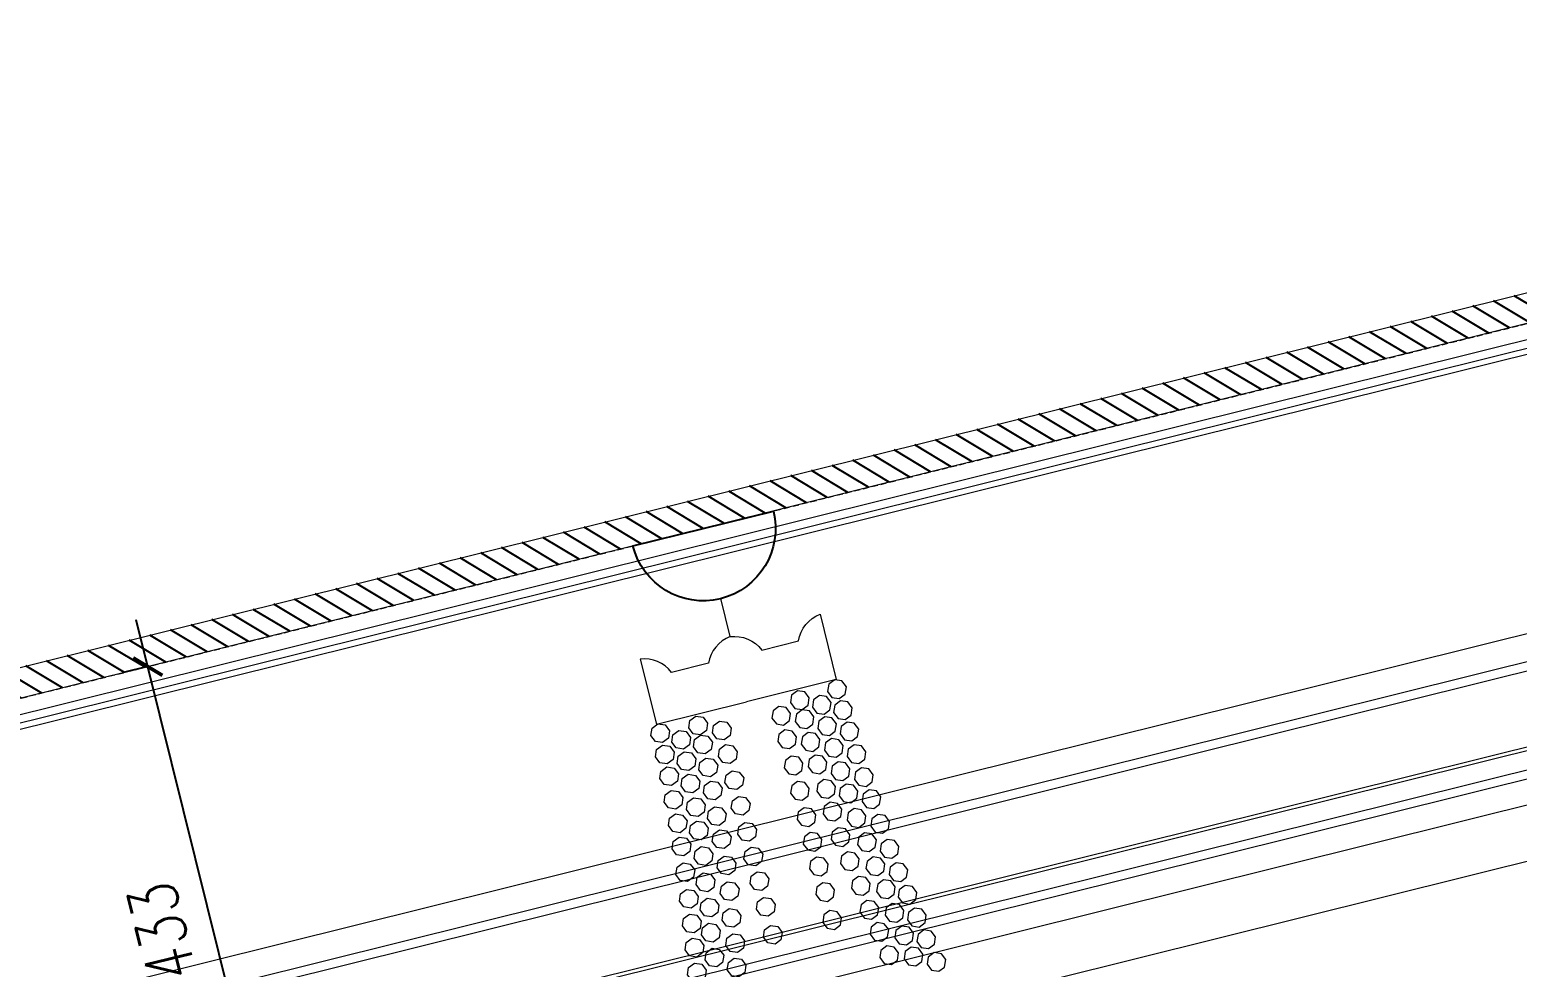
# Model space of a CAD drawing. Header units: inches. Extents: x 252212 to 296477, y 417293 to 492071.
# Drawn here: x 283205 to 284439, y 479067 to 479845 of the extents above; entities that cross this region are included whole.
import ezdxf

# ---------------------------------------------------------------- set-up
doc = ezdxf.new("R2010")
doc.units = ezdxf.units.IN
doc.header["$MEASUREMENT"] = 0
doc.linetypes.add('DASHED', pattern=[0.75, 0.5, -0.25])
doc.linetypes.add('HIDDEN', pattern=[0.375, 0.25, -0.125])
for name, color, linetype in [('8', 8, 'Continuous'), ('A-Hidden', 8, 'HIDDEN'), ('ELECTRICAL', 10, 'Continuous'), ('gypsum', 31, 'Continuous')]:
    doc.layers.add(name, color=color, linetype=linetype)
for name, color, linetype, lineweight in [('A-Dim-ID', 9, 'Continuous', 20), ('Glass', 4, 'Continuous', 0), ('GRC', 41, 'Continuous', 0)]:
    doc.layers.add(name, color=color, linetype=linetype, lineweight=lineweight)
doc.styles.add('ST9', font='romans.shx', dxfattribs={"width": 0.8})
doc.dimstyles.new('DIM-20', dxfattribs={"dimscale": 1000, "dimtxt": 0.044, "dimasz": 0.035, "dimexe": 0.022, "dimexo": 0.022, "dimgap": 0.022, "dimtad": 1, "dimdec": 0, "dimzin": 0, "dimdsep": 46, "dimtxsty": 'ST9', "dimblk1": 'ARCHTICK', "dimblk2": 'ARCHTICK', "dimsah": 1, "dimcen": 0.088, "dimdle": 0.04, "dimclrd": 256, "dimclre": 256, "dimclrt": 3, "dimadec": 0, "dimazin": 0, "dimtfac": 1, "dimtdec": 0, "dimtix": 1, "dimtofl": 0, "dimtmove": 1, "dimatfit": 3, "dimldrblk": 'CLOSED', "dimfxl": 1, "dimtolj": 1, "dimtzin": 0, "dimarcsym": 0})

# ---------------------------------------------------------------- blocks, each defined once
blk = doc.blocks.new('SECTION A AND B CEILING')
at = {"layer": '8'}
h = blk.add_hatch(dxfattribs=at)
h.set_pattern_fill('ANSI31', color=256, scale=100, style=0)
edge = h.paths.add_edge_path()
edge.add_line((113691.1, 11126.9), (116053.5, 11126.9))
edge.add_arc((116053.5, 10976.9), 150, 0, 90, ccw=False)
edge.add_line((116203.5, 10976.9), (116203.5, 10801.9))
edge.add_line((116203.5, 10801.9), (116115, 10801.9))
edge.add_line((116115, 10801.9), (116058.4, 10876.9))
edge.add_line((116058.4, 10876.9), (116019.3, 10876.9))
edge.add_line((116019.3, 10876.9), (116019.3, 10854.4))
edge.add_line((116019.3, 10854.4), (116028.3, 10854.4))
edge.add_line((116028.3, 10854.4), (116028.3, 10846.9))
edge.add_arc((116029.2, 10819), 28, 29.519, 91.8217, ccw=False)
edge.add_arc((116021.1, 10817.3), 35.9, 6.5273, 25.3967, ccw=False)
edge.add_arc((115725.5, 10783.3), 333.5, 4.7514, 6.5687, ccw=False)
edge.add_arc((116111, 10816.6), 53.5, 186.1636, 202.8448)
edge.add_arc((116078, 10803.7), 18.1, -154.2285, -83.169)
edge.add_line((116080.1, 10785.8), (116080.1, 10782.8))
edge.add_arc((116080.1, 10775), 7.8, 90, 308.4673)
edge.add_line((116085, 10768.9), (116085, 10759.9))
edge.add_arc((116085, 10738.9), 21, 0, 90, ccw=False)
edge.add_line((116106, 10738.9), (116155, 10738.9))
edge.add_line((116155, 10738.9), (116155, 10693.9))
edge.add_line((116155, 10693.9), (116275, 10693.9))
edge.add_line((116275, 10693.9), (116275, 10713.9))
edge.add_line((116275, 10713.9), (116295, 10713.9))
edge.add_line((116295, 10713.9), (116295, 10738.9))
edge.add_line((116295, 10738.9), (116228.5, 10738.9))
edge.add_line((116228.5, 10738.9), (116228.5, 10976.9))
edge.add_arc((116053.5, 10976.9), 175, 0, 90)
edge.add_line((116053.5, 11151.9), (113691.1, 11151.9))
edge.add_line((113691.1, 11151.9), (113166.5, 11151.9))
edge.add_arc((113166.5, 10976.9), 175, 90, 180)
edge.add_line((112991.5, 10976.9), (112991.5, 10738.9))
edge.add_line((112991.5, 10738.9), (112925, 10738.9))
edge.add_line((112925, 10738.9), (112925, 10713.9))
edge.add_line((112925, 10713.9), (112945, 10713.9))
edge.add_line((112945, 10713.9), (112945, 10693.9))
edge.add_line((112945, 10693.9), (113065, 10693.9))
edge.add_line((113065, 10693.9), (113065, 10738.9))
edge.add_line((113065, 10738.9), (113114, 10738.9))
edge.add_arc((113135, 10738.9), 21, 90, 180, ccw=False)
edge.add_line((113135, 10759.9), (113135, 10768.9))
edge.add_arc((113139.8, 10775), 7.8, -128.4673, 90)
edge.add_line((113139.8, 10782.8), (113139.8, 10785.8))
edge.add_arc((113142, 10803.7), 18.1, -96.831, -25.7715)
edge.add_arc((113109, 10816.6), 53.5, -22.8448, -6.1636)
edge.add_arc((113494.5, 10783.3), 333.5, 173.4313, 175.2486, ccw=False)
edge.add_arc((113198.9, 10817.3), 35.9, 154.6033, 173.4727, ccw=False)
edge.add_arc((113190.8, 10819), 28, 88.1783, 150.481, ccw=False)
edge.add_line((113191.7, 10846.9), (113191.7, 10854.4))
edge.add_line((113191.7, 10854.4), (113200.7, 10854.4))
edge.add_line((113200.7, 10854.4), (113200.7, 10876.9))
edge.add_line((113200.7, 10876.9), (113161.6, 10876.9))
edge.add_line((113161.6, 10876.9), (113105, 10801.9))
edge.add_line((113105, 10801.9), (113016.5, 10801.9))
edge.add_line((113016.5, 10801.9), (113016.5, 10976.9))
edge.add_arc((113166.5, 10976.9), 150, 90, 180, ccw=False)
edge.add_line((113166.5, 11126.9), (113691.1, 11126.9))
at = {"layer": 'gypsum', "lineweight": 0, "ltscale": 5}
for points in [[(116053.5, 11151.9), (113691.1, 11151.9), (113166.5, 11151.9, 0.414214), (112991.5, 10976.9)], [(113016.5, 10976.9, -0.414214), (113166.5, 11126.9), (113691.1, 11126.9), (116053.5, 11126.9, -0.414214)]]:
    blk.add_lwpolyline(points, format="xyb", dxfattribs=at)
blk = doc.blocks.new('crystal ch 21')
at = {"layer": 'Glass', "color": 193, "lineweight": 0}
blk.add_line((38666.9, 39996.8), (38666.9, 40029.3), dxfattribs=at)
for points in [[(38666.9, 39996.8, 0.268728), (38644.2, 39979.7), (38612.6, 39979.7, 0.268741), (38589.9, 39996.8), (38589.9, 39941), (38666.9, 39941)], [(38666.9, 39996.8, -0.268728), (38689.6, 39979.7), (38721.1, 39979.7, -0.268741), (38743.8, 39996.8), (38743.8, 39941), (38666.9, 39941)]]:
    blk.add_lwpolyline(points, format="xyb", dxfattribs=at)
for points in [[(38591.3, 39941), (38597, 39938.7), (38599.3, 39933), (38597, 39927.4), (38591.3, 39925), (38585.7, 39927.4), (38583.3, 39933), (38585.7, 39938.7)], [(38606.7, 39931.5), (38612.4, 39929.2), (38614.7, 39923.5), (38612.4, 39917.9), (38606.7, 39915.5), (38601.1, 39917.9), (38598.7, 39923.5), (38601.1, 39929.2)], [(38623.4, 39939.6), (38629.1, 39937.3), (38631.4, 39931.6), (38629.1, 39926), (38623.4, 39923.6), (38617.7, 39926), (38615.4, 39931.6), (38617.7, 39937.3)], [(38710.3, 39939.6), (38704.7, 39937.3), (38702.3, 39931.6), (38704.7, 39926), (38710.3, 39923.6), (38716, 39926), (38718.3, 39931.6), (38716, 39937.3)], [(38727, 39931.5), (38721.3, 39929.2), (38719, 39923.5), (38721.3, 39917.9), (38727, 39915.5), (38732.6, 39917.9), (38735, 39923.5), (38732.6, 39929.2)], [(38742.4, 39941), (38736.7, 39938.7), (38734.4, 39933), (38736.7, 39927.4), (38742.4, 39925), (38748, 39927.4), (38750.4, 39933), (38748, 39938.7)], [(38590.7, 39922.9), (38596.3, 39920.6), (38598.7, 39914.9), (38596.3, 39909.3), (38590.7, 39906.9), (38585, 39909.3), (38582.7, 39914.9), (38585, 39920.6)], [(38623.4, 39923.3), (38629.1, 39921), (38631.4, 39915.3), (38629.1, 39909.6), (38623.4, 39907.3), (38617.7, 39909.6), (38615.4, 39915.3), (38617.7, 39921)], [(38641.5, 39930.8), (38647.1, 39928.5), (38649.5, 39922.8), (38647.1, 39917.2), (38641.5, 39914.8), (38635.8, 39917.2), (38633.5, 39922.8), (38635.8, 39928.5)], [(38692.2, 39930.8), (38686.6, 39928.5), (38684.2, 39922.8), (38686.6, 39917.2), (38692.2, 39914.8), (38697.9, 39917.2), (38700.2, 39922.8), (38697.9, 39928.5)], [(38710.3, 39923.3), (38704.7, 39921), (38702.3, 39915.3), (38704.7, 39909.6), (38710.3, 39907.3), (38716, 39909.6), (38718.3, 39915.3), (38716, 39921)], [(38743, 39922.9), (38737.4, 39920.6), (38735, 39914.9), (38737.4, 39909.3), (38743, 39906.9), (38748.7, 39909.3), (38751, 39914.9), (38748.7, 39920.6)], [(38606.7, 39913.3), (38612.4, 39911), (38614.7, 39905.3), (38612.4, 39899.6), (38606.7, 39897.3), (38601.1, 39899.6), (38598.7, 39905.3), (38601.1, 39911)], [(38641.5, 39910.7), (38647.1, 39908.3), (38649.5, 39902.7), (38647.1, 39897), (38641.5, 39894.7), (38635.8, 39897), (38633.5, 39902.7), (38635.8, 39908.3)], [(38692.2, 39910.7), (38686.6, 39908.3), (38684.2, 39902.7), (38686.6, 39897), (38692.2, 39894.7), (38697.9, 39897), (38700.2, 39902.7), (38697.9, 39908.3)], [(38727, 39913.3), (38721.3, 39911), (38719, 39905.3), (38721.3, 39899.6), (38727, 39897.3), (38732.6, 39899.6), (38735, 39905.3), (38732.6, 39911)], [(38589.8, 39904.5), (38595.5, 39902.1), (38597.8, 39896.5), (38595.5, 39890.8), (38589.8, 39888.5), (38584.2, 39890.8), (38581.8, 39896.5), (38584.2, 39902.1)], [(38605.6, 39894.4), (38611.2, 39892), (38613.6, 39886.4), (38611.2, 39880.7), (38605.6, 39878.4), (38599.9, 39880.7), (38597.6, 39886.4), (38599.9, 39892)], [(38623.1, 39903.8), (38628.7, 39901.5), (38631.1, 39895.8), (38628.7, 39890.2), (38623.1, 39887.8), (38617.4, 39890.2), (38615.1, 39895.8), (38617.4, 39901.5)], [(38710.6, 39903.8), (38705, 39901.5), (38702.6, 39895.8), (38705, 39890.2), (38710.6, 39887.8), (38716.3, 39890.2), (38718.6, 39895.8), (38716.3, 39901.5)], [(38728.1, 39894.4), (38722.5, 39892), (38720.1, 39886.4), (38722.5, 39880.7), (38728.1, 39878.4), (38733.8, 39880.7), (38736.1, 39886.4), (38733.8, 39892)], [(38743.9, 39904.5), (38738.2, 39902.1), (38735.9, 39896.5), (38738.2, 39890.8), (38743.9, 39888.5), (38749.5, 39890.8), (38751.9, 39896.5), (38749.5, 39902.1)], [(38588.7, 39884.7), (38594.3, 39882.4), (38596.7, 39876.7), (38594.3, 39871.1), (38588.7, 39868.7), (38583, 39871.1), (38580.7, 39876.7), (38583, 39882.4)], [(38622.1, 39884.4), (38627.7, 39882), (38630.1, 39876.4), (38627.7, 39870.7), (38622.1, 39868.4), (38616.4, 39870.7), (38614.1, 39876.4), (38616.4, 39882)], [(38641.5, 39888.3), (38647.1, 39885.9), (38649.5, 39880.3), (38647.1, 39874.6), (38641.5, 39872.3), (38635.8, 39874.6), (38633.5, 39880.3), (38635.8, 39885.9)], [(38692.2, 39888.3), (38686.6, 39885.9), (38684.2, 39880.3), (38686.6, 39874.6), (38692.2, 39872.3), (38697.9, 39874.6), (38700.2, 39880.3), (38697.9, 39885.9)], [(38711.6, 39884.4), (38706, 39882), (38703.6, 39876.4), (38706, 39870.7), (38711.6, 39868.4), (38717.3, 39870.7), (38719.6, 39876.4), (38717.3, 39882)], [(38745, 39884.7), (38739.4, 39882.4), (38737, 39876.7), (38739.4, 39871.1), (38745, 39868.7), (38750.7, 39871.1), (38753, 39876.7), (38750.7, 39882.4)], [(38605, 39874.4), (38610.7, 39872.1), (38613, 39866.4), (38610.7, 39860.7), (38605, 39858.4), (38599.3, 39860.7), (38597, 39866.4), (38599.3, 39872.1)], [(38728.7, 39874.4), (38723.1, 39872.1), (38720.7, 39866.4), (38723.1, 39860.7), (38728.7, 39858.4), (38734.4, 39860.7), (38736.7, 39866.4), (38734.4, 39872.1)], [(38587.3, 39864.9), (38592.9, 39862.6), (38595.3, 39856.9), (38592.9, 39851.3), (38587.3, 39848.9), (38581.6, 39851.3), (38579.3, 39856.9), (38581.6, 39862.6)], [(38620.1, 39862.9), (38625.7, 39860.5), (38628.1, 39854.9), (38625.7, 39849.2), (38620.1, 39846.9), (38614.4, 39849.2), (38612.1, 39854.9), (38614.4, 39860.5)], [(38641.5, 39866.5), (38647.1, 39864.2), (38649.5, 39858.5), (38647.1, 39852.9), (38641.5, 39850.5), (38635.8, 39852.9), (38633.5, 39858.5), (38635.8, 39864.2)], [(38692.2, 39866.5), (38686.6, 39864.2), (38684.2, 39858.5), (38686.6, 39852.9), (38692.2, 39850.5), (38697.9, 39852.9), (38700.2, 39858.5), (38697.9, 39864.2)], [(38713.7, 39862.9), (38708, 39860.5), (38705.7, 39854.9), (38708, 39849.2), (38713.7, 39846.9), (38719.3, 39849.2), (38721.7, 39854.9), (38719.3, 39860.5)], [(38746.4, 39864.9), (38740.8, 39862.6), (38738.4, 39856.9), (38740.8, 39851.3), (38746.4, 39848.9), (38752.1, 39851.3), (38754.4, 39856.9), (38752.1, 39862.6)], [(38585.6, 39845.5), (38591.3, 39843.2), (38593.6, 39837.5), (38591.3, 39831.8), (38585.6, 39829.5), (38580, 39831.8), (38577.6, 39837.5), (38580, 39843.2)], [(38602.8, 39854.8), (38608.5, 39852.5), (38610.8, 39846.8), (38608.5, 39841.2), (38602.8, 39838.8), (38597.2, 39841.2), (38594.8, 39846.8), (38597.2, 39852.5)], [(38730.9, 39854.8), (38725.2, 39852.5), (38722.9, 39846.8), (38725.2, 39841.2), (38730.9, 39838.8), (38736.5, 39841.2), (38738.9, 39846.8), (38736.5, 39852.5)], [(38748.1, 39845.5), (38742.4, 39843.2), (38740.1, 39837.5), (38742.4, 39831.8), (38748.1, 39829.5), (38753.7, 39831.8), (38756.1, 39837.5), (38753.7, 39843.2)], [(38601.5, 39833.4), (38607.2, 39831.1), (38609.5, 39825.4), (38607.2, 39819.8), (38601.5, 39817.4), (38595.8, 39819.8), (38593.5, 39825.4), (38595.8, 39831.1)], [(38619.5, 39843.4), (38625.1, 39841), (38627.5, 39835.4), (38625.1, 39829.7), (38619.5, 39827.4), (38613.8, 39829.7), (38611.5, 39835.4), (38613.8, 39841)], [(38641.5, 39844.1), (38647.1, 39841.8), (38649.5, 39836.1), (38647.1, 39830.5), (38641.5, 39828.1), (38635.8, 39830.5), (38633.5, 39836.1), (38635.8, 39841.8)], [(38692.2, 39844.1), (38686.6, 39841.8), (38684.2, 39836.1), (38686.6, 39830.5), (38692.2, 39828.1), (38697.9, 39830.5), (38700.2, 39836.1), (38697.9, 39841.8)], [(38714.2, 39843.4), (38708.6, 39841), (38706.2, 39835.4), (38708.6, 39829.7), (38714.2, 39827.4), (38719.9, 39829.7), (38722.2, 39835.4), (38719.9, 39841)], [(38732.2, 39833.4), (38726.6, 39831.1), (38724.2, 39825.4), (38726.6, 39819.8), (38732.2, 39817.4), (38737.9, 39819.8), (38740.2, 39825.4), (38737.9, 39831.1)], [(38583.6, 39824), (38589.2, 39821.6), (38591.6, 39816), (38589.2, 39810.3), (38583.6, 39808), (38577.9, 39810.3), (38575.6, 39816), (38577.9, 39821.6)], [(38618, 39821.2), (38623.7, 39818.9), (38626, 39813.2), (38623.7, 39807.6), (38618, 39805.2), (38612.4, 39807.6), (38610, 39813.2), (38612.4, 39818.9)], [(38641.5, 39823), (38647.1, 39820.7), (38649.5, 39815), (38647.1, 39809.4), (38641.5, 39807), (38635.8, 39809.4), (38633.5, 39815), (38635.8, 39820.7)], [(38692.2, 39823), (38686.6, 39820.7), (38684.2, 39815), (38686.6, 39809.4), (38692.2, 39807), (38697.9, 39809.4), (38700.2, 39815), (38697.9, 39820.7)], [(38715.7, 39821.2), (38710, 39818.9), (38707.7, 39813.2), (38710, 39807.6), (38715.7, 39805.2), (38721.3, 39807.6), (38723.7, 39813.2), (38721.3, 39818.9)], [(38750.2, 39824), (38744.5, 39821.6), (38742.2, 39816), (38744.5, 39810.3), (38750.2, 39808), (38755.8, 39810.3), (38758.2, 39816), (38755.8, 39821.6)], [(38597.9, 39811.8), (38603.5, 39809.5), (38605.9, 39803.8), (38603.5, 39798.1), (38597.9, 39795.8), (38592.2, 39798.1), (38589.9, 39803.8), (38592.2, 39809.5)], [(38735.9, 39811.8), (38730.2, 39809.5), (38727.9, 39803.8), (38730.2, 39798.1), (38735.9, 39795.8), (38741.5, 39798.1), (38743.9, 39803.8), (38741.5, 39809.5)], [(38581.1, 39801.9), (38586.8, 39799.6), (38589.1, 39793.9), (38586.8, 39788.3), (38581.1, 39785.9), (38575.5, 39788.3), (38573.1, 39793.9), (38575.5, 39799.6)], [(38615.5, 39799.9), (38621.1, 39797.5), (38623.5, 39791.9), (38621.1, 39786.2), (38615.5, 39783.9), (38609.8, 39786.2), (38607.5, 39791.9), (38609.8, 39797.5)], [(38641.5, 39801.9), (38647.1, 39799.6), (38649.5, 39793.9), (38647.1, 39788.3), (38641.5, 39785.9), (38635.8, 39788.3), (38633.5, 39793.9), (38635.8, 39799.6)], [(38692.2, 39801.9), (38686.6, 39799.6), (38684.2, 39793.9), (38686.6, 39788.3), (38692.2, 39785.9), (38697.9, 39788.3), (38700.2, 39793.9), (38697.9, 39799.6)], [(38718.2, 39799.9), (38712.6, 39797.5), (38710.2, 39791.9), (38712.6, 39786.2), (38718.2, 39783.9), (38723.9, 39786.2), (38726.2, 39791.9), (38723.9, 39797.5)], [(38752.6, 39801.9), (38746.9, 39799.6), (38744.6, 39793.9), (38746.9, 39788.3), (38752.6, 39785.9), (38758.3, 39788.3), (38760.6, 39793.9), (38758.3, 39799.6)], [(38595.9, 39790.7), (38601.6, 39788.3), (38603.9, 39782.7), (38601.6, 39777), (38595.9, 39774.7), (38590.2, 39777), (38587.9, 39782.7), (38590.2, 39788.3)], [(38737.8, 39790.7), (38732.2, 39788.3), (38729.8, 39782.7), (38732.2, 39777), (38737.8, 39774.7), (38743.5, 39777), (38745.8, 39782.7), (38743.5, 39788.3)], [(38578.5, 39781.4), (38584.2, 39779), (38586.5, 39773.4), (38584.2, 39767.7), (38578.5, 39765.4), (38572.9, 39767.7), (38570.5, 39773.4), (38572.9, 39779)], [(38611.6, 39777.9), (38617.2, 39775.6), (38619.6, 39769.9), (38617.2, 39764.3), (38611.6, 39761.9), (38605.9, 39764.3), (38603.6, 39769.9), (38605.9, 39775.6)], [(38641.5, 39780), (38647.1, 39777.7), (38649.5, 39772), (38647.1, 39766.4), (38641.5, 39764), (38635.8, 39766.4), (38633.5, 39772), (38635.8, 39777.7)], [(38692.2, 39780), (38686.6, 39777.7), (38684.2, 39772), (38686.6, 39766.4), (38692.2, 39764), (38697.9, 39766.4), (38700.2, 39772), (38697.9, 39777.7)], [(38722.1, 39777.9), (38716.5, 39775.6), (38714.1, 39769.9), (38716.5, 39764.3), (38722.1, 39761.9), (38727.8, 39764.3), (38730.1, 39769.9), (38727.8, 39775.6)], [(38755.2, 39781.4), (38749.5, 39779), (38747.2, 39773.4), (38749.5, 39767.7), (38755.2, 39765.4), (38760.8, 39767.7), (38763.2, 39773.4), (38760.8, 39779)], [(38575.8, 39761.4), (38581.5, 39759.1), (38583.8, 39753.4), (38581.5, 39747.8), (38575.8, 39745.4), (38570.1, 39747.8), (38567.8, 39753.4), (38570.1, 39759.1)], [(38592, 39770.2), (38597.6, 39767.8), (38600, 39762.2), (38597.6, 39756.5), (38592, 39754.2), (38586.3, 39756.5), (38584, 39762.2), (38586.3, 39767.8)], [(38741.7, 39770.2), (38736.1, 39767.8), (38733.7, 39762.2), (38736.1, 39756.5), (38741.7, 39754.2), (38747.4, 39756.5), (38749.7, 39762.2), (38747.4, 39767.8)], [(38757.9, 39761.4), (38752.3, 39759.1), (38749.9, 39753.4), (38752.3, 39747.8), (38757.9, 39745.4), (38763.6, 39747.8), (38765.9, 39753.4), (38763.6, 39759.1)], [(38589.9, 39749.4), (38595.5, 39747), (38597.9, 39741.4), (38595.5, 39735.7), (38589.9, 39733.4), (38584.2, 39735.7), (38581.9, 39741.4), (38584.2, 39747)], [(38609.5, 39756.8), (38615.1, 39754.5), (38617.5, 39748.8), (38615.1, 39743.1), (38609.5, 39740.8), (38603.8, 39743.1), (38601.5, 39748.8), (38603.8, 39754.5)], [(38641.5, 39756.1), (38647.1, 39753.8), (38649.5, 39748.1), (38647.1, 39742.5), (38641.5, 39740.1), (38635.8, 39742.5), (38633.5, 39748.1), (38635.8, 39753.8)], [(38692.2, 39756.1), (38686.6, 39753.8), (38684.2, 39748.1), (38686.6, 39742.5), (38692.2, 39740.1), (38697.9, 39742.5), (38700.2, 39748.1), (38697.9, 39753.8)], [(38724.2, 39756.8), (38718.6, 39754.5), (38716.2, 39748.8), (38718.6, 39743.1), (38724.2, 39740.8), (38729.9, 39743.1), (38732.2, 39748.8), (38729.9, 39754.5)], [(38743.9, 39749.4), (38738.2, 39747), (38735.9, 39741.4), (38738.2, 39735.7), (38743.9, 39733.4), (38749.5, 39735.7), (38751.9, 39741.4), (38749.5, 39747)], [(38572.7, 39741), (38578.4, 39738.7), (38580.7, 39733), (38578.4, 39727.4), (38572.7, 39725), (38567.1, 39727.4), (38564.7, 39733), (38567.1, 39738.7)], [(38605.8, 39737), (38611.5, 39734.6), (38613.8, 39729), (38611.5, 39723.3), (38605.8, 39721), (38600.2, 39723.3), (38597.8, 39729), (38600.2, 39734.6)], [(38727.9, 39737), (38722.2, 39734.6), (38719.9, 39729), (38722.2, 39723.3), (38727.9, 39721), (38733.5, 39723.3), (38735.9, 39729), (38733.5, 39734.6)], [(38761, 39741), (38755.3, 39738.7), (38753, 39733), (38755.3, 39727.4), (38761, 39725), (38766.7, 39727.4), (38769, 39733), (38766.7, 39738.7)], [(38747, 39729.1), (38741.4, 39726.8), (38739, 39721.1), (38741.4, 39715.4), (38747, 39713.1), (38752.7, 39715.4), (38755, 39721.1), (38752.7, 39726.8)], [(38764.2, 39721.7), (38758.5, 39719.3), (38756.2, 39713.7), (38758.5, 39708), (38764.2, 39705.7), (38769.8, 39708), (38772.2, 39713.7), (38769.8, 39719.3)], [(38731, 39716.3), (38725.4, 39713.9), (38723, 39708.3), (38725.4, 39702.6), (38731, 39700.3), (38736.7, 39702.6), (38739, 39708.3), (38736.7, 39713.9)], [(38750.5, 39710.3), (38744.8, 39708), (38742.5, 39702.3), (38744.8, 39696.7), (38750.5, 39694.3), (38756.1, 39696.7), (38758.5, 39702.3), (38756.1, 39708)], [(38767.8, 39701.4), (38762.1, 39699), (38759.8, 39693.4), (38762.1, 39687.7), (38767.8, 39685.4), (38773.4, 39687.7), (38775.8, 39693.4), (38773.4, 39699)]]:
    blk.add_lwpolyline(points, close=True, dxfattribs=at)
blk = doc.blocks.new('_ARCHTICK')
at = {"color": 0, "linetype": 'ByBlock', "const_width": 0.15}
blk.add_lwpolyline([(-0.5, -0.5), (0.5, 0.5)], dxfattribs=at)
blk = doc.blocks.new('*D134')
at = {"layer": 'A-Dim-ID', "lineweight": -2, "transparency": 16777216}
for p, q in [((283416.8, 478857.7), (283292.9, 479355.5)), ((283302.5, 479316.7), (283281.3, 479311.4)), ((283407.1, 478896.5), (283385.8, 478891.2))]:
    blk.add_line(p, q, dxfattribs=at)
at = {"layer": 'Defpoints', "color": 0, "transparency": 16777216}
for p in [(283302.6, 479316.7), (283323.8, 479322, 0), (283428.4, 478901.8, 0)]:
    blk.add_point(p, dxfattribs=at)
at = {"layer": 'A-Dim-ID', "lineweight": -2, "transparency": 16777216, "xscale": 20, "yscale": 20, "zscale": 20}
for p, rotation in [((283302.6, 479316.7), 103.9714232829857), ((283407.2, 478896.5), 283.9714232829857)]:
    blk.add_blockref('_ARCHTICK', p, dxfattribs=dict(at, rotation=rotation))
at = {"layer": 'A-Dim-ID', "color": 3, "transparency": 16777216, "insert": (283314.1, 479096.5), "char_height": 40, "attachment_point": 5, "rotation": 103.9714, "style": 'ST9'}
blk.add_mtext('\\A1;433', dxfattribs=at)
blk = doc.blocks.new('_CLOSED')
at = {"color": 0, "linetype": 'ByBlock'}
for p, q in [((-1, 0.167), (0, 0)), ((-1, 0.167), (-1, -0.167)), ((0, 0), (-1, -0.167)), ((0, 0), (-1, 0))]:
    blk.add_line(p, q, dxfattribs=at)

msp = doc.modelspace()

# ---------------------------------------------------------------- linework, layer by layer
at = {"layer": 'A-Hidden', "linetype": 'DASHED', "lineweight": 0, "ltscale": 10}
msp.add_line((281414.4, 478846.9, 0), (287982.4, 480481, 0), dxfattribs=at)
at = {"layer": 'ELECTRICAL', "elevation": 0}
msp.add_lwpolyline([(283705.2, 479416.9), (283821.7, 479445.8, -1), (283705.2, 479416.9, -26.081476)], format="xyb", dxfattribs=at)
at = {"layer": 'GRC'}
for p, q in [((284900.5, 479693.7, 0), (282636.1, 479130.3, 0)), ((282646.1, 479140.1, 0), (284887.1, 479697.6, 0)), ((284901.7, 479688.8, 0), (282637.3, 479125.4, 0)), ((285206.2, 479532.7, 0), (282456.1, 478848.5, 0)), ((285205.5, 479509.3, 0), (282461.5, 478826.6, 0)), ((285209.1, 479502.5, 0), (282454.6, 478817.2, 0)), ((285273.1, 479452.3, 0), (282419.8, 478742.4, 0)), ((285272.4, 479455.3, 0), (282423.3, 478746.4, 0)), ((285281.6, 479438.4, 0), (282423.6, 478727.3, 0)), ((285283.4, 479431.3, 0), (282420.6, 478719, 0)), ((285323.6, 479419.7, 0), (282405.3, 478693.6, 0)), ((282368.6, 478638.1, 0), (285367.2, 479384.1, 0))]:
    msp.add_line(p, q, dxfattribs=at)

# ---------------------------------------------------------------- block references
at = {"layer": 'ELECTRICAL', "rotation": 13.97142328298568}
msp.add_blockref('crystal ch 21', (255919.6, 431192.4, 0), dxfattribs=at)
at = {"layer": 'gypsum', "color": 0, "xscale": -1, "rotation": 13.97142328298562}
msp.add_blockref('SECTION A AND B CEILING', (397669.2, 496304.8, 0), dxfattribs=at)

# ---------------------------------------------------------------- dimensions: what is measured, and where the dimension line sits
at = {"layer": 'A-Dim-ID'}
dim = msp.add_linear_dim(base=(283302.6, 479316.7, 0), p1=(283428.4, 478901.8, 0), p2=(283323.8, 479322, 0), angle=103.9714, dimstyle='DIM-20', override={"dimtxt": 0.04, "dimasz": 0.02}, dxfattribs=at)
dim.commit()
dim.dimension.update_dxf_attribs({"geometry": '*D134', "text_midpoint": (283314.1, 479096.5, 0)})

doc.saveas('drawing.dxf')
